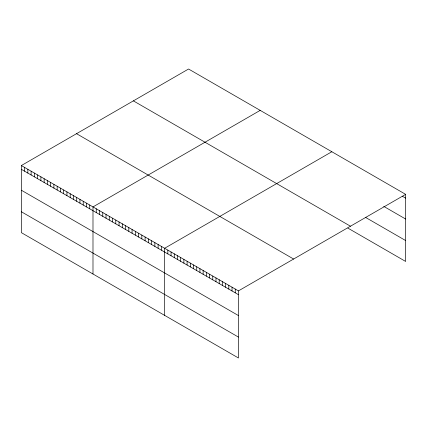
<?xml version="1.0" encoding="UTF-8"?>
<svg xmlns="http://www.w3.org/2000/svg" width="427" height="427" viewBox="0 0 427 427"><rect width="100%" height="100%" fill="white"/><g stroke="black" fill="none" stroke-linecap="round" stroke-linejoin="round"><path stroke-width="0.64" d="M21.35 165.548L238.447 290.888L238.447 357.986L21.35 232.646L21.35 165.548L188.553 69.014L405.65 194.354L405.65 261.452L347.882 228.103M260.192 110.374L92.99 206.908L92.99 274.006M331.838 151.74L164.635 248.274L164.635 315.372M238.447 290.888L405.65 194.354M402.442 196.281L405.65 198.133M383.718 206.369L405.65 219.03M365.533 217.396L405.65 240.556M133.373 100.868L350.471 226.209M76.529 133.688L293.627 259.034M21.35 169.327L238.447 294.667M21.35 190.223L238.447 315.564M21.35 211.749L238.447 337.09M235.24 289.036L235.24 292.815M232.032 287.184L232.032 290.958M228.819 285.327L228.819 289.106M225.611 283.475L225.611 287.254M222.403 281.623L222.403 285.401M219.195 279.77L219.195 283.549M215.982 277.918L215.982 281.697M212.774 276.066L212.774 279.845M209.566 274.214L209.566 277.993M206.358 272.357L206.358 276.136M203.145 270.505L203.145 274.283M199.937 268.652L199.937 272.431M196.73 266.8L196.73 270.579M193.516 264.948L193.516 268.727M190.309 263.096L190.309 266.875M187.101 261.244L187.101 265.023M183.893 259.386L183.893 263.165M180.68 257.534L180.68 261.313M177.472 255.682L177.472 259.461M174.264 253.83L174.264 257.609M171.056 251.978L171.056 255.757M167.843 250.126L167.843 253.905M161.379 246.39L161.379 250.169M158.123 244.511L158.123 248.29M154.868 242.632L154.868 246.411M151.612 240.753L151.612 244.532M148.35 238.869L148.35 242.648M145.095 236.99L145.095 240.769M141.839 235.112L141.839 238.89M138.583 233.233L138.583 237.012M135.327 231.349L135.327 235.128M132.071 229.47L132.071 233.249M128.815 227.591L128.815 231.37M125.559 225.712L125.559 229.491M122.303 223.828L122.303 227.607M119.042 221.949L119.042 225.728M115.786 220.07L115.786 223.849M112.531 218.192L112.531 221.971M109.275 216.308L109.275 220.086M106.019 214.429L106.019 218.208M102.763 212.55L102.763 216.329M99.507 210.671L99.507 214.45M96.251 208.787L96.251 212.566M89.734 205.029L89.734 208.808M86.478 203.151L86.478 206.93M83.222 201.266L83.222 205.045M79.966 199.388L79.966 203.167M76.711 197.509L76.711 201.288M73.455 195.63L73.455 199.409M70.199 193.746L70.199 197.525M66.943 191.867L66.943 195.646M63.682 189.988L63.682 193.767M60.426 188.11L60.426 191.888M57.17 186.225L57.17 190.004M53.914 184.347L53.914 188.126M50.658 182.468L50.658 186.247M47.402 180.589L47.402 184.368M44.146 178.71L44.146 182.484M40.891 176.826L40.891 180.605M37.635 174.947L37.635 178.726M34.373 173.068L34.373 176.847M31.118 171.19L31.118 174.963M27.862 169.305L27.862 173.084M24.606 167.427L24.606 171.206"/></g></svg>
